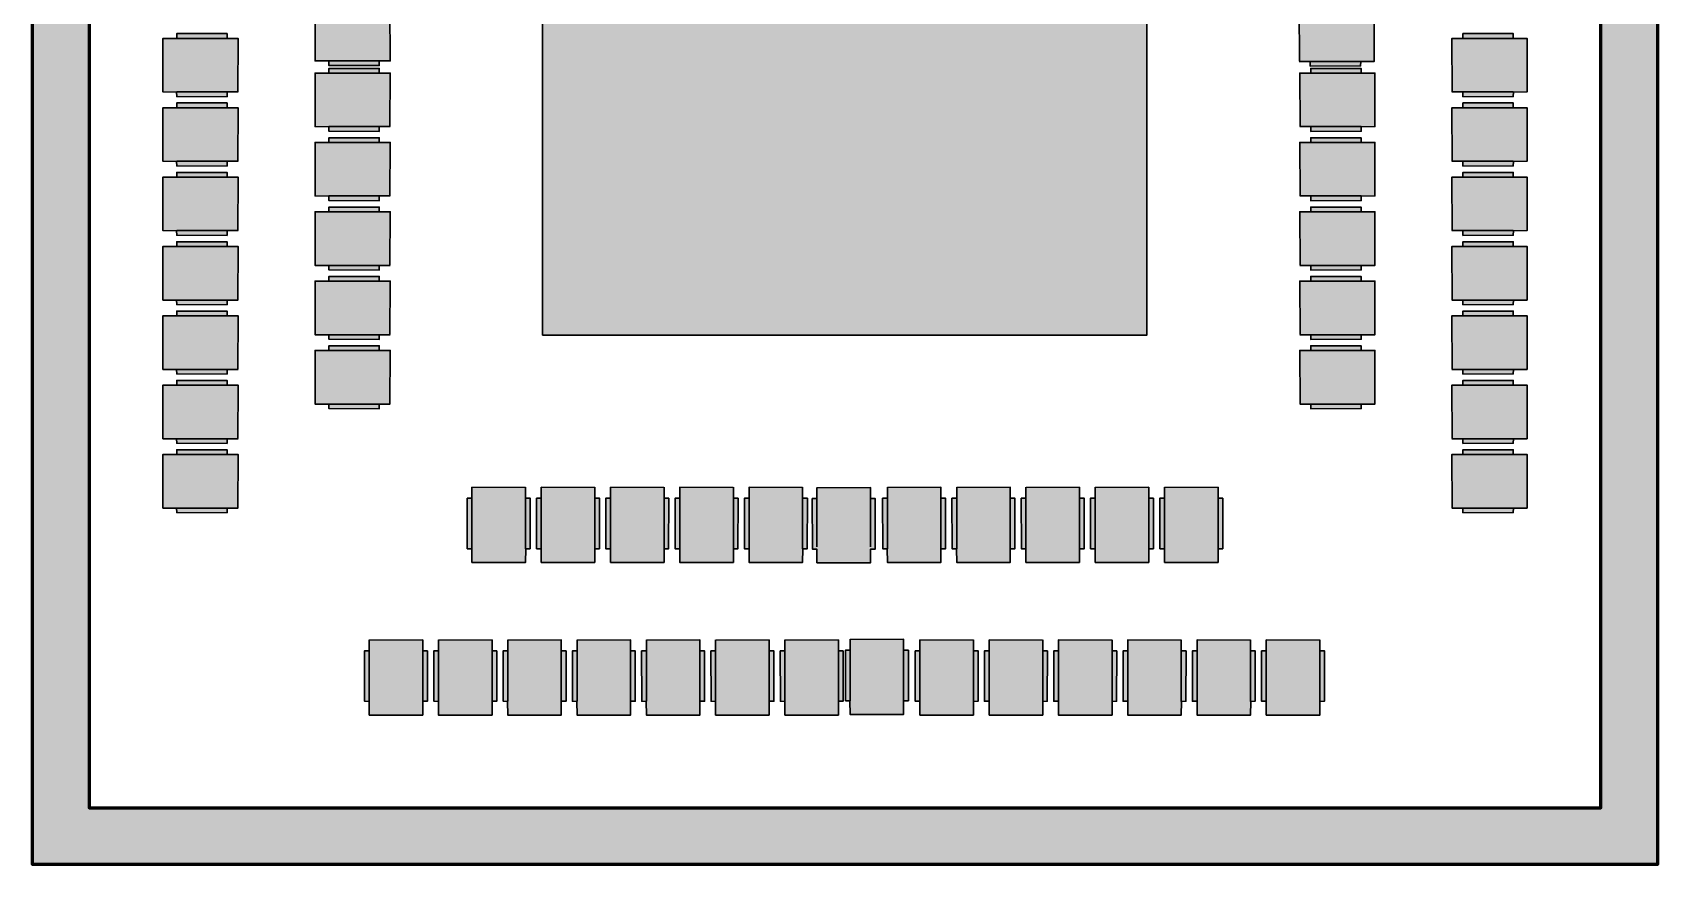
# Model space of a CAD drawing. Header units: feet. Extents: x 8.9 to 51.9, y 2 to 46.
# Drawn here: x 8.94 to 51.94, y 1.98 to 23.97 of the extents above; entities that cross this region are included whole.
import ezdxf

# ---------------------------------------------------------------- set-up
doc = ezdxf.new("R2010")
doc.units = ezdxf.units.FT
doc.header["$MEASUREMENT"] = 0
doc.linetypes.add('SOLID', pattern=[1, 1])
for name, color, linetype in [('SEATS', 7, 'SOLID'), ('STAGE', 7, 'SOLID'), ('WALLS', 7, 'SOLID')]:
    doc.layers.add(name, color=color, linetype=linetype)

msp = doc.modelspace()

# ---------------------------------------------------------------- hatches: boundary and pattern name
at = {"layer": 'SEATS', "linetype": 'SOLID', "true_color": 0xe6e6e6}
for points in [[(18.393, 24.638), (18.402, 23.224), (18.11, 23.224), (18.11, 23.099), (16.777, 23.099), (16.777, 23.224), (16.414, 23.224), (16.414, 24.64), (16.773, 24.644), (16.777, 24.761), (18.11, 24.765), (18.11, 24.644)], [(42.462, 23.212), (42.452, 24.627), (42.744, 24.627), (42.744, 24.752), (44.077, 24.752), (44.077, 24.627), (44.44, 24.627), (44.44, 23.21), (44.081, 23.206), (44.077, 23.089), (42.744, 23.085), (42.744, 23.206)], [(14.367, 22.404), (14.376, 23.818), (14.085, 23.818), (14.085, 23.943), (12.751, 23.943), (12.751, 23.818), (12.388, 23.818), (12.388, 22.401), (12.747, 22.398), (12.751, 22.281), (14.085, 22.276), (14.085, 22.398)], [(46.504, 22.404), (46.494, 23.818), (46.786, 23.818), (46.786, 23.943), (48.119, 23.943), (48.119, 23.818), (48.482, 23.818), (48.482, 22.401), (48.123, 22.398), (48.119, 22.281), (46.786, 22.276), (46.786, 22.398)], [(18.393, 21.487), (18.402, 22.901), (18.11, 22.901), (18.11, 23.026), (16.777, 23.026), (16.777, 22.901), (16.414, 22.901), (16.414, 21.484), (16.773, 21.481), (16.777, 21.363), (18.11, 21.359), (18.11, 21.481)], [(42.478, 21.487), (42.469, 22.901), (42.76, 22.901), (42.76, 23.026), (44.093, 23.026), (44.094, 22.901), (44.456, 22.901), (44.456, 21.484), (44.097, 21.481), (44.094, 21.363), (42.76, 21.359), (42.76, 21.481)], [(14.367, 20.571), (14.376, 21.985), (14.085, 21.985), (14.085, 22.11), (12.751, 22.11), (12.751, 21.985), (12.388, 21.985), (12.388, 20.568), (12.747, 20.564), (12.751, 20.447), (14.085, 20.443), (14.085, 20.564)], [(46.504, 20.571), (46.494, 21.985), (46.786, 21.985), (46.786, 22.11), (48.119, 22.11), (48.119, 21.985), (48.482, 21.985), (48.482, 20.568), (48.123, 20.564), (48.119, 20.447), (46.786, 20.443), (46.786, 20.564)], [(18.393, 19.654), (18.402, 21.068), (18.11, 21.068), (18.11, 21.193), (16.777, 21.193), (16.777, 21.068), (16.414, 21.068), (16.414, 19.651), (16.773, 19.647), (16.777, 19.53), (18.11, 19.526), (18.11, 19.647)], [(42.478, 19.654), (42.469, 21.068), (42.76, 21.068), (42.76, 21.193), (44.093, 21.193), (44.094, 21.068), (44.456, 21.068), (44.456, 19.651), (44.097, 19.647), (44.094, 19.53), (42.76, 19.526), (42.76, 19.647)], [(14.367, 18.737), (14.376, 20.151), (14.085, 20.151), (14.085, 20.276), (12.751, 20.276), (12.751, 20.151), (12.388, 20.151), (12.388, 18.735), (12.747, 18.731), (12.751, 18.614), (14.085, 18.61), (14.085, 18.731)], [(46.504, 18.737), (46.494, 20.151), (46.786, 20.151), (46.786, 20.276), (48.119, 20.276), (48.119, 20.151), (48.482, 20.151), (48.482, 18.735), (48.123, 18.731), (48.119, 18.614), (46.786, 18.61), (46.786, 18.731)], [(18.393, 17.82), (18.402, 19.234), (18.11, 19.234), (18.11, 19.359), (16.777, 19.359), (16.777, 19.234), (16.414, 19.234), (16.414, 17.818), (16.773, 17.814), (16.777, 17.697), (18.11, 17.693), (18.11, 17.814)], [(42.478, 17.82), (42.469, 19.234), (42.76, 19.234), (42.76, 19.359), (44.093, 19.359), (44.094, 19.234), (44.456, 19.234), (44.456, 17.818), (44.097, 17.814), (44.094, 17.697), (42.76, 17.693), (42.76, 17.814)], [(14.367, 16.904), (14.376, 18.318), (14.085, 18.318), (14.085, 18.443), (12.751, 18.443), (12.751, 18.318), (12.388, 18.318), (12.388, 16.901), (12.747, 16.898), (12.751, 16.781), (14.085, 16.776), (14.085, 16.898)], [(46.504, 16.904), (46.494, 18.318), (46.786, 18.318), (46.786, 18.443), (48.119, 18.443), (48.119, 18.318), (48.482, 18.318), (48.482, 16.901), (48.123, 16.898), (48.119, 16.781), (46.786, 16.776), (46.786, 16.898)], [(18.393, 15.987), (18.402, 17.401), (18.11, 17.401), (18.11, 17.526), (16.777, 17.526), (16.777, 17.401), (16.414, 17.401), (16.414, 15.984), (16.773, 15.981), (16.777, 15.863), (18.11, 15.859), (18.11, 15.981)], [(42.478, 15.987), (42.469, 17.401), (42.76, 17.401), (42.76, 17.526), (44.093, 17.526), (44.094, 17.401), (44.456, 17.401), (44.456, 15.984), (44.097, 15.981), (44.094, 15.863), (42.76, 15.859), (42.76, 15.981)], [(14.367, 15.071), (14.376, 16.485), (14.085, 16.485), (14.085, 16.61), (12.751, 16.61), (12.751, 16.485), (12.388, 16.485), (12.388, 15.068), (12.747, 15.064), (12.751, 14.947), (14.085, 14.943), (14.085, 15.064)], [(46.504, 15.071), (46.494, 16.485), (46.786, 16.485), (46.786, 16.61), (48.119, 16.61), (48.119, 16.485), (48.482, 16.485), (48.482, 15.068), (48.123, 15.064), (48.119, 14.947), (46.786, 14.943), (46.786, 15.064)], [(18.393, 14.154), (18.402, 15.568), (18.11, 15.568), (18.11, 15.693), (16.777, 15.693), (16.777, 15.568), (16.414, 15.568), (16.414, 14.151), (16.773, 14.147), (16.777, 14.03), (18.11, 14.026), (18.11, 14.147)], [(42.478, 14.154), (42.469, 15.568), (42.76, 15.568), (42.76, 15.693), (44.093, 15.693), (44.094, 15.568), (44.456, 15.568), (44.456, 14.151), (44.097, 14.147), (44.094, 14.03), (42.76, 14.026), (42.76, 14.147)], [(14.367, 13.237), (14.376, 14.651), (14.085, 14.651), (14.085, 14.776), (12.751, 14.776), (12.751, 14.651), (12.388, 14.651), (12.388, 13.235), (12.747, 13.231), (12.751, 13.114), (14.085, 13.11), (14.085, 13.231)], [(46.504, 13.237), (46.494, 14.651), (46.786, 14.651), (46.786, 14.776), (48.119, 14.776), (48.119, 14.651), (48.482, 14.651), (48.482, 13.235), (48.123, 13.231), (48.119, 13.114), (46.786, 13.11), (46.786, 13.231)], [(14.367, 11.404), (14.376, 12.818), (14.085, 12.818), (14.085, 12.943), (12.751, 12.943), (12.751, 12.818), (12.388, 12.818), (12.388, 11.401), (12.747, 11.398), (12.751, 11.281), (14.085, 11.276), (14.085, 11.398)], [(46.504, 11.404), (46.494, 12.818), (46.786, 12.818), (46.786, 12.943), (48.119, 12.943), (48.119, 12.818), (48.482, 12.818), (48.482, 11.401), (48.123, 11.398), (48.119, 11.281), (46.786, 11.276), (46.786, 11.398)], [(21.978, 11.941), (20.564, 11.951), (20.564, 11.659), (20.439, 11.659), (20.439, 10.326), (20.564, 10.326), (20.564, 9.963), (21.981, 9.963), (21.985, 10.322), (22.102, 10.326), (22.106, 11.659), (21.985, 11.659)], [(23.812, 11.941), (22.398, 11.951), (22.398, 11.659), (22.273, 11.659), (22.273, 10.326), (22.398, 10.326), (22.398, 9.963), (23.814, 9.963), (23.818, 10.322), (23.935, 10.326), (23.939, 11.659), (23.818, 11.659)], [(25.645, 11.941), (24.231, 11.951), (24.231, 11.659), (24.106, 11.659), (24.106, 10.326), (24.231, 10.326), (24.231, 9.963), (25.648, 9.963), (25.651, 10.322), (25.768, 10.326), (25.773, 11.659), (25.651, 11.659)], [(27.478, 11.941), (26.064, 11.951), (26.064, 11.659), (25.939, 11.659), (25.939, 10.326), (26.064, 10.326), (26.064, 9.963), (27.481, 9.963), (27.485, 10.322), (27.602, 10.326), (27.606, 11.659), (27.485, 11.659)], [(29.312, 11.941), (27.898, 11.951), (27.898, 11.659), (27.773, 11.659), (27.773, 10.326), (27.898, 10.326), (27.898, 9.963), (29.314, 9.963), (29.318, 10.322), (29.435, 10.326), (29.439, 11.659), (29.318, 11.659)], [(29.697, 11.933), (31.111, 11.942), (31.111, 11.651), (31.236, 11.651), (31.236, 10.317), (31.111, 10.317), (31.111, 9.954), (29.694, 9.954), (29.69, 10.313), (29.573, 10.317), (29.569, 11.651), (29.69, 11.651)], [(31.559, 11.941), (32.973, 11.951), (32.973, 11.659), (33.098, 11.659), (33.098, 10.326), (32.973, 10.326), (32.973, 9.963), (31.556, 9.963), (31.553, 10.322), (31.435, 10.326), (31.431, 11.659), (31.553, 11.659)], [(33.392, 11.941), (34.806, 11.951), (34.806, 11.659), (34.931, 11.659), (34.931, 10.326), (34.806, 10.326), (34.806, 9.963), (33.39, 9.963), (33.386, 10.322), (33.269, 10.326), (33.265, 11.659), (33.386, 11.659)], [(35.226, 11.941), (36.64, 11.951), (36.64, 11.659), (36.765, 11.659), (36.765, 10.326), (36.64, 10.326), (36.64, 9.963), (35.223, 9.963), (35.219, 10.322), (35.102, 10.326), (35.098, 11.659), (35.219, 11.659)], [(37.059, 11.941), (38.473, 11.951), (38.473, 11.659), (38.598, 11.659), (38.598, 10.326), (38.473, 10.326), (38.473, 9.963), (37.056, 9.963), (37.053, 10.322), (36.935, 10.326), (36.931, 11.659), (37.053, 11.659)], [(38.892, 11.941), (40.306, 11.951), (40.306, 11.659), (40.431, 11.659), (40.431, 10.326), (40.306, 10.326), (40.306, 9.963), (38.89, 9.963), (38.886, 10.322), (38.769, 10.326), (38.765, 11.659), (38.886, 11.659)], [(17.847, 7.907), (19.261, 7.917), (19.261, 7.625), (19.386, 7.625), (19.386, 6.292), (19.261, 6.292), (19.261, 5.929), (17.845, 5.929), (17.841, 6.288), (17.724, 6.292), (17.72, 7.625), (17.841, 7.625)], [(19.681, 7.907), (21.095, 7.917), (21.095, 7.625), (21.22, 7.625), (21.22, 6.292), (21.095, 6.292), (21.095, 5.929), (19.678, 5.929), (19.674, 6.288), (19.557, 6.292), (19.553, 7.625), (19.674, 7.625)], [(21.514, 7.907), (22.928, 7.917), (22.928, 7.625), (23.053, 7.625), (23.053, 6.292), (22.928, 6.292), (22.928, 5.929), (21.511, 5.929), (21.508, 6.288), (21.391, 6.292), (21.386, 7.625), (21.508, 7.625)], [(23.347, 7.907), (24.761, 7.917), (24.761, 7.625), (24.886, 7.625), (24.886, 6.292), (24.761, 6.292), (24.761, 5.929), (23.345, 5.929), (23.341, 6.288), (23.224, 6.292), (23.22, 7.625), (23.341, 7.625)], [(25.181, 7.907), (26.595, 7.917), (26.595, 7.625), (26.72, 7.625), (26.72, 6.292), (26.595, 6.292), (26.595, 5.929), (25.178, 5.929), (25.174, 6.288), (25.057, 6.292), (25.053, 7.625), (25.174, 7.625)], [(27.014, 7.907), (28.428, 7.917), (28.428, 7.625), (28.553, 7.625), (28.553, 6.292), (28.428, 6.292), (28.428, 5.929), (27.011, 5.929), (27.008, 6.288), (26.891, 6.292), (26.886, 7.625), (27.008, 7.625)], [(28.847, 7.907), (30.261, 7.917), (30.261, 7.625), (30.386, 7.625), (30.386, 6.292), (30.261, 6.292), (30.261, 5.929), (28.845, 5.929), (28.841, 6.288), (28.724, 6.292), (28.72, 7.625), (28.841, 7.625)], [(30.573, 7.924), (31.987, 7.933), (31.987, 7.641), (32.112, 7.641), (32.112, 6.308), (31.987, 6.308), (31.987, 5.945), (30.57, 5.945), (30.567, 6.304), (30.449, 6.308), (30.445, 7.641), (30.567, 7.641)], [(33.832, 7.907), (32.417, 7.917), (32.417, 7.625), (32.292, 7.625), (32.292, 6.292), (32.417, 6.292), (32.417, 5.929), (33.834, 5.929), (33.838, 6.288), (33.955, 6.292), (33.959, 7.625), (33.838, 7.625)], [(35.665, 7.907), (34.251, 7.917), (34.251, 7.625), (34.126, 7.625), (34.126, 6.292), (34.251, 6.292), (34.251, 5.929), (35.667, 5.929), (35.671, 6.288), (35.788, 6.292), (35.792, 7.625), (35.671, 7.625)], [(37.498, 7.907), (36.084, 7.917), (36.084, 7.625), (35.959, 7.625), (35.959, 6.292), (36.084, 6.292), (36.084, 5.929), (37.501, 5.929), (37.504, 6.288), (37.622, 6.292), (37.626, 7.625), (37.504, 7.625)], [(39.332, 7.907), (37.917, 7.917), (37.917, 7.625), (37.792, 7.625), (37.792, 6.292), (37.917, 6.292), (37.917, 5.929), (39.334, 5.929), (39.338, 6.288), (39.455, 6.292), (39.459, 7.625), (39.338, 7.625)], [(41.165, 7.907), (39.751, 7.917), (39.751, 7.625), (39.626, 7.625), (39.626, 6.292), (39.751, 6.292), (39.751, 5.929), (41.167, 5.929), (41.171, 6.288), (41.288, 6.292), (41.292, 7.625), (41.171, 7.625)], [(42.998, 7.907), (41.584, 7.917), (41.584, 7.625), (41.459, 7.625), (41.459, 6.292), (41.584, 6.292), (41.584, 5.929), (43.001, 5.929), (43.004, 6.288), (43.122, 6.292), (43.126, 7.625), (43.004, 7.625)]]:
    msp.add_hatch(color=254, dxfattribs=at).paths.add_polyline_path(points, is_closed=False, flags=0)
at = {"layer": 'STAGE', "linetype": 'SOLID', "true_color": 0xf9f7fa}
msp.add_hatch(color=7, dxfattribs=at).paths.add_polyline_path([(22.426, 15.972), (38.426, 15.972), (38.426, 31.972), (22.426, 31.972)], flags=0)
at = {"layer": 'WALLS', "linetype": 'SOLID', "true_color": 0xe6e6e5}
msp.add_hatch(color=254, dxfattribs=at).paths.add_polyline_path([(10.435, 44.479), (10.435, 3.479), (50.435, 3.479), (50.435, 38.979), (51.935, 38.979), (51.935, 1.979), (8.935, 1.979), (8.935, 45.979), (51.935, 45.979), (51.935, 41.979), (50.435, 41.979), (50.435, 44.479)], flags=0)

# ---------------------------------------------------------------- linework, layer by layer
at = {"layer": 'SEATS', "color": 253, "linetype": 'SOLID', "lineweight": 30, "true_color": 0x999999}
for p, q in [((12.751, 23.818), (14.085, 23.818)), ((48.119, 23.818), (46.786, 23.818)), ((16.777, 23.224), (18.11, 23.224)), ((16.777, 22.901), (18.11, 22.901)), ((42.452, 23.21), (42.744, 23.21)), ((44.077, 23.21), (42.744, 23.21)), ((44.094, 22.901), (42.76, 22.901)), ((12.751, 22.401), (14.084, 22.401)), ((14.376, 22.401), (14.085, 22.401)), ((46.494, 22.401), (46.786, 22.401)), ((48.12, 22.401), (46.786, 22.401)), ((12.751, 21.985), (14.085, 21.985)), ((48.119, 21.985), (46.786, 21.985)), ((16.777, 21.484), (18.11, 21.484)), ((18.402, 21.484), (18.11, 21.484)), ((42.469, 21.484), (42.76, 21.484)), ((44.094, 21.484), (42.76, 21.484)), ((16.777, 21.068), (18.11, 21.068)), ((44.094, 21.068), (42.76, 21.068)), ((12.751, 20.568), (14.084, 20.568)), ((14.376, 20.568), (14.085, 20.568)), ((46.494, 20.568), (46.786, 20.568)), ((48.12, 20.568), (46.786, 20.568)), ((12.751, 20.151), (14.085, 20.151)), ((48.119, 20.151), (46.786, 20.151)), ((16.777, 19.651), (18.11, 19.651)), ((18.402, 19.651), (18.11, 19.651)), ((42.469, 19.651), (42.76, 19.651)), ((44.094, 19.651), (42.76, 19.651)), ((16.777, 19.234), (18.11, 19.234)), ((44.094, 19.234), (42.76, 19.234)), ((12.751, 18.735), (14.084, 18.735)), ((14.376, 18.735), (14.085, 18.735)), ((46.494, 18.735), (46.786, 18.735)), ((48.12, 18.735), (46.786, 18.735)), ((12.751, 18.318), (14.085, 18.318)), ((48.119, 18.318), (46.786, 18.318)), ((16.777, 17.818), (18.11, 17.818)), ((18.402, 17.818), (18.11, 17.818)), ((42.469, 17.818), (42.76, 17.818)), ((44.094, 17.818), (42.76, 17.818)), ((16.777, 17.401), (18.11, 17.401)), ((44.094, 17.401), (42.76, 17.401)), ((12.751, 16.901), (14.084, 16.901)), ((14.376, 16.901), (14.085, 16.901)), ((46.494, 16.901), (46.786, 16.901)), ((48.12, 16.901), (46.786, 16.901)), ((12.751, 16.485), (14.085, 16.485)), ((48.119, 16.485), (46.786, 16.485)), ((16.777, 15.984), (18.11, 15.984)), ((18.402, 15.984), (18.11, 15.984)), ((42.469, 15.984), (42.76, 15.984)), ((44.094, 15.984), (42.76, 15.984)), ((16.777, 15.568), (18.11, 15.568)), ((44.094, 15.568), (42.76, 15.568)), ((12.751, 15.068), (14.084, 15.068)), ((14.376, 15.068), (14.085, 15.068)), ((46.494, 15.068), (46.786, 15.068)), ((48.12, 15.068), (46.786, 15.068)), ((12.751, 14.651), (14.085, 14.651)), ((48.119, 14.651), (46.786, 14.651)), ((16.777, 14.151), (18.11, 14.151)), ((18.402, 14.151), (18.11, 14.151)), ((42.469, 14.151), (42.76, 14.151)), ((44.094, 14.151), (42.76, 14.151)), ((12.751, 13.235), (14.084, 13.235)), ((14.376, 13.235), (14.085, 13.235)), ((46.494, 13.235), (46.786, 13.235)), ((48.12, 13.235), (46.786, 13.235)), ((12.751, 12.818), (14.085, 12.818)), ((48.119, 12.818), (46.786, 12.818)), ((20.564, 10.326), (20.564, 11.659)), ((21.981, 11.951), (21.981, 11.659)), ((21.981, 10.326), (21.981, 11.659)), ((22.398, 10.326), (22.398, 11.659)), ((23.814, 11.951), (23.814, 11.659)), ((23.814, 10.326), (23.814, 11.659)), ((24.231, 10.326), (24.231, 11.659)), ((25.648, 11.951), (25.648, 11.659)), ((25.648, 10.326), (25.648, 11.659)), ((26.064, 10.326), (26.064, 11.659)), ((27.481, 11.951), (27.481, 11.659)), ((27.481, 10.326), (27.481, 11.659)), ((27.898, 10.326), (27.898, 11.659)), ((29.314, 11.951), (29.314, 11.659)), ((29.314, 10.326), (29.314, 11.659)), ((29.694, 11.942), (29.694, 11.651)), ((29.694, 10.373), (29.694, 11.706)), ((31.111, 10.373), (31.111, 11.706)), ((31.556, 11.951), (31.556, 11.659)), ((31.556, 10.326), (31.556, 11.659)), ((32.973, 10.326), (32.973, 11.659)), ((33.39, 11.951), (33.39, 11.659)), ((33.39, 10.326), (33.39, 11.659)), ((34.806, 10.326), (34.806, 11.659)), ((35.223, 11.951), (35.223, 11.659)), ((35.223, 10.326), (35.223, 11.659)), ((36.64, 10.326), (36.64, 11.659)), ((37.056, 11.951), (37.056, 11.659)), ((37.056, 10.326), (37.056, 11.659)), ((38.473, 10.326), (38.473, 11.659)), ((38.89, 11.951), (38.89, 11.659)), ((38.89, 10.326), (38.89, 11.659)), ((40.306, 10.326), (40.306, 11.659)), ((12.751, 11.401), (14.084, 11.401)), ((14.376, 11.401), (14.085, 11.401)), ((46.494, 11.401), (46.786, 11.401)), ((48.12, 11.401), (46.786, 11.401)), ((17.845, 7.917), (17.845, 7.625)), ((19.678, 7.917), (19.678, 7.625)), ((21.511, 7.917), (21.511, 7.625)), ((23.345, 7.917), (23.345, 7.625)), ((25.178, 7.917), (25.178, 7.625)), ((27.011, 7.917), (27.011, 7.625)), ((28.845, 7.917), (28.845, 7.625)), ((30.57, 7.933), (30.57, 7.641)), ((33.834, 7.917), (33.834, 7.625)), ((35.667, 7.917), (35.667, 7.625)), ((37.501, 7.917), (37.501, 7.625)), ((39.334, 7.917), (39.334, 7.625)), ((41.167, 7.917), (41.167, 7.625)), ((43.001, 7.917), (43.001, 7.625)), ((17.845, 6.292), (17.845, 7.625)), ((19.261, 6.292), (19.261, 7.625)), ((19.678, 6.292), (19.678, 7.625)), ((21.095, 6.292), (21.095, 7.625)), ((21.511, 6.292), (21.511, 7.625)), ((22.928, 6.292), (22.928, 7.625)), ((23.345, 6.292), (23.345, 7.625)), ((24.761, 6.292), (24.761, 7.625)), ((25.178, 6.292), (25.178, 7.625)), ((26.595, 6.292), (26.595, 7.625)), ((27.011, 6.292), (27.011, 7.625)), ((28.428, 6.292), (28.428, 7.625)), ((28.845, 6.292), (28.845, 7.625)), ((30.261, 6.292), (30.261, 7.625)), ((30.57, 6.308), (30.57, 7.641)), ((31.987, 6.308), (31.987, 7.641)), ((32.417, 6.292), (32.417, 7.625)), ((33.834, 6.291), (33.834, 7.625)), ((34.251, 6.292), (34.251, 7.625)), ((35.667, 6.291), (35.667, 7.625)), ((36.084, 6.292), (36.084, 7.625)), ((37.501, 6.291), (37.501, 7.625)), ((37.917, 6.292), (37.917, 7.625)), ((39.334, 6.291), (39.334, 7.625)), ((39.751, 6.292), (39.751, 7.625)), ((41.167, 6.291), (41.167, 7.625)), ((41.584, 6.292), (41.584, 7.625)), ((43.001, 6.291), (43.001, 7.625))]:
    msp.add_line(p, q, dxfattribs=at)
for points in [[(18.393, 24.638), (18.402, 23.224), (18.11, 23.224), (18.11, 23.099), (16.777, 23.099), (16.777, 23.224), (16.414, 23.224), (16.414, 24.64), (16.773, 24.644), (16.777, 24.761), (18.11, 24.765), (18.11, 24.644)], [(42.462, 23.212), (42.452, 24.627), (42.744, 24.627), (42.744, 24.752), (44.077, 24.752), (44.077, 24.627), (44.44, 24.627), (44.44, 23.21), (44.081, 23.206), (44.077, 23.089), (42.744, 23.085), (42.744, 23.206)], [(14.367, 22.404), (14.376, 23.818), (14.085, 23.818), (14.085, 23.943), (12.751, 23.943), (12.751, 23.818), (12.388, 23.818), (12.388, 22.401), (12.747, 22.398), (12.751, 22.281), (14.085, 22.276), (14.085, 22.398)], [(46.504, 22.404), (46.494, 23.818), (46.786, 23.818), (46.786, 23.943), (48.119, 23.943), (48.119, 23.818), (48.482, 23.818), (48.482, 22.401), (48.123, 22.398), (48.119, 22.281), (46.786, 22.276), (46.786, 22.398)], [(18.393, 21.487), (18.402, 22.901), (18.11, 22.901), (18.11, 23.026), (16.777, 23.026), (16.777, 22.901), (16.414, 22.901), (16.414, 21.484), (16.773, 21.481), (16.777, 21.363), (18.11, 21.359), (18.11, 21.481)], [(42.478, 21.487), (42.469, 22.901), (42.76, 22.901), (42.76, 23.026), (44.093, 23.026), (44.094, 22.901), (44.456, 22.901), (44.456, 21.484), (44.097, 21.481), (44.094, 21.363), (42.76, 21.359), (42.76, 21.481)], [(14.367, 20.571), (14.376, 21.985), (14.085, 21.985), (14.085, 22.11), (12.751, 22.11), (12.751, 21.985), (12.388, 21.985), (12.388, 20.568), (12.747, 20.564), (12.751, 20.447), (14.085, 20.443), (14.085, 20.564)], [(46.504, 20.571), (46.494, 21.985), (46.786, 21.985), (46.786, 22.11), (48.119, 22.11), (48.119, 21.985), (48.482, 21.985), (48.482, 20.568), (48.123, 20.564), (48.119, 20.447), (46.786, 20.443), (46.786, 20.564)], [(18.393, 19.654), (18.402, 21.068), (18.11, 21.068), (18.11, 21.193), (16.777, 21.193), (16.777, 21.068), (16.414, 21.068), (16.414, 19.651), (16.773, 19.647), (16.777, 19.53), (18.11, 19.526), (18.11, 19.647)], [(42.478, 19.654), (42.469, 21.068), (42.76, 21.068), (42.76, 21.193), (44.093, 21.193), (44.094, 21.068), (44.456, 21.068), (44.456, 19.651), (44.097, 19.647), (44.094, 19.53), (42.76, 19.526), (42.76, 19.647)], [(14.367, 18.737), (14.376, 20.151), (14.085, 20.151), (14.085, 20.276), (12.751, 20.276), (12.751, 20.151), (12.388, 20.151), (12.388, 18.735), (12.747, 18.731), (12.751, 18.614), (14.085, 18.61), (14.085, 18.731)], [(46.504, 18.737), (46.494, 20.151), (46.786, 20.151), (46.786, 20.276), (48.119, 20.276), (48.119, 20.151), (48.482, 20.151), (48.482, 18.735), (48.123, 18.731), (48.119, 18.614), (46.786, 18.61), (46.786, 18.731)], [(18.393, 17.82), (18.402, 19.234), (18.11, 19.234), (18.11, 19.359), (16.777, 19.359), (16.777, 19.234), (16.414, 19.234), (16.414, 17.818), (16.773, 17.814), (16.777, 17.697), (18.11, 17.693), (18.11, 17.814)], [(42.478, 17.82), (42.469, 19.234), (42.76, 19.234), (42.76, 19.359), (44.093, 19.359), (44.094, 19.234), (44.456, 19.234), (44.456, 17.818), (44.097, 17.814), (44.094, 17.697), (42.76, 17.693), (42.76, 17.814)], [(14.367, 16.904), (14.376, 18.318), (14.085, 18.318), (14.085, 18.443), (12.751, 18.443), (12.751, 18.318), (12.388, 18.318), (12.388, 16.901), (12.747, 16.898), (12.751, 16.781), (14.085, 16.776), (14.085, 16.898)], [(46.504, 16.904), (46.494, 18.318), (46.786, 18.318), (46.786, 18.443), (48.119, 18.443), (48.119, 18.318), (48.482, 18.318), (48.482, 16.901), (48.123, 16.898), (48.119, 16.781), (46.786, 16.776), (46.786, 16.898)], [(18.393, 15.987), (18.402, 17.401), (18.11, 17.401), (18.11, 17.526), (16.777, 17.526), (16.777, 17.401), (16.414, 17.401), (16.414, 15.984), (16.773, 15.981), (16.777, 15.863), (18.11, 15.859), (18.11, 15.981)], [(42.478, 15.987), (42.469, 17.401), (42.76, 17.401), (42.76, 17.526), (44.093, 17.526), (44.094, 17.401), (44.456, 17.401), (44.456, 15.984), (44.097, 15.981), (44.094, 15.863), (42.76, 15.859), (42.76, 15.981)], [(14.367, 15.071), (14.376, 16.485), (14.085, 16.485), (14.085, 16.61), (12.751, 16.61), (12.751, 16.485), (12.388, 16.485), (12.388, 15.068), (12.747, 15.064), (12.751, 14.947), (14.085, 14.943), (14.085, 15.064)], [(46.504, 15.071), (46.494, 16.485), (46.786, 16.485), (46.786, 16.61), (48.119, 16.61), (48.119, 16.485), (48.482, 16.485), (48.482, 15.068), (48.123, 15.064), (48.119, 14.947), (46.786, 14.943), (46.786, 15.064)], [(18.393, 14.154), (18.402, 15.568), (18.11, 15.568), (18.11, 15.693), (16.777, 15.693), (16.777, 15.568), (16.414, 15.568), (16.414, 14.151), (16.773, 14.147), (16.777, 14.03), (18.11, 14.026), (18.11, 14.147)], [(42.478, 14.154), (42.469, 15.568), (42.76, 15.568), (42.76, 15.693), (44.093, 15.693), (44.094, 15.568), (44.456, 15.568), (44.456, 14.151), (44.097, 14.147), (44.094, 14.03), (42.76, 14.026), (42.76, 14.147)], [(14.367, 13.237), (14.376, 14.651), (14.085, 14.651), (14.085, 14.776), (12.751, 14.776), (12.751, 14.651), (12.388, 14.651), (12.388, 13.235), (12.747, 13.231), (12.751, 13.114), (14.085, 13.11), (14.085, 13.231)], [(46.504, 13.237), (46.494, 14.651), (46.786, 14.651), (46.786, 14.776), (48.119, 14.776), (48.119, 14.651), (48.482, 14.651), (48.482, 13.235), (48.123, 13.231), (48.119, 13.114), (46.786, 13.11), (46.786, 13.231)], [(14.367, 11.404), (14.376, 12.818), (14.085, 12.818), (14.085, 12.943), (12.751, 12.943), (12.751, 12.818), (12.388, 12.818), (12.388, 11.401), (12.747, 11.398), (12.751, 11.281), (14.085, 11.276), (14.085, 11.398)], [(46.504, 11.404), (46.494, 12.818), (46.786, 12.818), (46.786, 12.943), (48.119, 12.943), (48.119, 12.818), (48.482, 12.818), (48.482, 11.401), (48.123, 11.398), (48.119, 11.281), (46.786, 11.276), (46.786, 11.398)], [(21.978, 11.941), (20.564, 11.951), (20.564, 11.659), (20.439, 11.659), (20.439, 10.326), (20.564, 10.326), (20.564, 9.963), (21.981, 9.963), (21.985, 10.322), (22.102, 10.326), (22.106, 11.659), (21.985, 11.659)], [(23.812, 11.941), (22.398, 11.951), (22.398, 11.659), (22.273, 11.659), (22.273, 10.326), (22.398, 10.326), (22.398, 9.963), (23.814, 9.963), (23.818, 10.322), (23.935, 10.326), (23.939, 11.659), (23.818, 11.659)], [(25.645, 11.941), (24.231, 11.951), (24.231, 11.659), (24.106, 11.659), (24.106, 10.326), (24.231, 10.326), (24.231, 9.963), (25.648, 9.963), (25.651, 10.322), (25.768, 10.326), (25.773, 11.659), (25.651, 11.659)], [(27.478, 11.941), (26.064, 11.951), (26.064, 11.659), (25.939, 11.659), (25.939, 10.326), (26.064, 10.326), (26.064, 9.963), (27.481, 9.963), (27.485, 10.322), (27.602, 10.326), (27.606, 11.659), (27.485, 11.659)], [(29.312, 11.941), (27.898, 11.951), (27.898, 11.659), (27.773, 11.659), (27.773, 10.326), (27.898, 10.326), (27.898, 9.963), (29.314, 9.963), (29.318, 10.322), (29.435, 10.326), (29.439, 11.659), (29.318, 11.659)], [(29.697, 11.933), (31.111, 11.942), (31.111, 11.651), (31.236, 11.651), (31.236, 10.317), (31.111, 10.317), (31.111, 9.954), (29.694, 9.954), (29.69, 10.313), (29.573, 10.317), (29.569, 11.651), (29.69, 11.651)], [(31.559, 11.941), (32.973, 11.951), (32.973, 11.659), (33.098, 11.659), (33.098, 10.326), (32.973, 10.326), (32.973, 9.963), (31.556, 9.963), (31.553, 10.322), (31.435, 10.326), (31.431, 11.659), (31.553, 11.659)], [(33.392, 11.941), (34.806, 11.951), (34.806, 11.659), (34.931, 11.659), (34.931, 10.326), (34.806, 10.326), (34.806, 9.963), (33.39, 9.963), (33.386, 10.322), (33.269, 10.326), (33.265, 11.659), (33.386, 11.659)], [(35.226, 11.941), (36.64, 11.951), (36.64, 11.659), (36.765, 11.659), (36.765, 10.326), (36.64, 10.326), (36.64, 9.963), (35.223, 9.963), (35.219, 10.322), (35.102, 10.326), (35.098, 11.659), (35.219, 11.659)], [(37.059, 11.941), (38.473, 11.951), (38.473, 11.659), (38.598, 11.659), (38.598, 10.326), (38.473, 10.326), (38.473, 9.963), (37.056, 9.963), (37.053, 10.322), (36.935, 10.326), (36.931, 11.659), (37.053, 11.659)], [(38.892, 11.941), (40.306, 11.951), (40.306, 11.659), (40.431, 11.659), (40.431, 10.326), (40.306, 10.326), (40.306, 9.963), (38.89, 9.963), (38.886, 10.322), (38.769, 10.326), (38.765, 11.659), (38.886, 11.659)], [(17.847, 7.907), (19.261, 7.917), (19.261, 7.625), (19.386, 7.625), (19.386, 6.292), (19.261, 6.292), (19.261, 5.929), (17.845, 5.929), (17.841, 6.288), (17.724, 6.292), (17.72, 7.625), (17.841, 7.625)], [(19.681, 7.907), (21.095, 7.917), (21.095, 7.625), (21.22, 7.625), (21.22, 6.292), (21.095, 6.292), (21.095, 5.929), (19.678, 5.929), (19.674, 6.288), (19.557, 6.292), (19.553, 7.625), (19.674, 7.625)], [(21.514, 7.907), (22.928, 7.917), (22.928, 7.625), (23.053, 7.625), (23.053, 6.292), (22.928, 6.292), (22.928, 5.929), (21.511, 5.929), (21.508, 6.288), (21.391, 6.292), (21.386, 7.625), (21.508, 7.625)], [(23.347, 7.907), (24.761, 7.917), (24.761, 7.625), (24.886, 7.625), (24.886, 6.292), (24.761, 6.292), (24.761, 5.929), (23.345, 5.929), (23.341, 6.288), (23.224, 6.292), (23.22, 7.625), (23.341, 7.625)], [(25.181, 7.907), (26.595, 7.917), (26.595, 7.625), (26.72, 7.625), (26.72, 6.292), (26.595, 6.292), (26.595, 5.929), (25.178, 5.929), (25.174, 6.288), (25.057, 6.292), (25.053, 7.625), (25.174, 7.625)], [(27.014, 7.907), (28.428, 7.917), (28.428, 7.625), (28.553, 7.625), (28.553, 6.292), (28.428, 6.292), (28.428, 5.929), (27.011, 5.929), (27.008, 6.288), (26.891, 6.292), (26.886, 7.625), (27.008, 7.625)], [(28.847, 7.907), (30.261, 7.917), (30.261, 7.625), (30.386, 7.625), (30.386, 6.292), (30.261, 6.292), (30.261, 5.929), (28.845, 5.929), (28.841, 6.288), (28.724, 6.292), (28.72, 7.625), (28.841, 7.625)], [(30.573, 7.924), (31.987, 7.933), (31.987, 7.641), (32.112, 7.641), (32.112, 6.308), (31.987, 6.308), (31.987, 5.945), (30.57, 5.945), (30.567, 6.304), (30.449, 6.308), (30.445, 7.641), (30.567, 7.641)], [(33.832, 7.907), (32.417, 7.917), (32.417, 7.625), (32.292, 7.625), (32.292, 6.292), (32.417, 6.292), (32.417, 5.929), (33.834, 5.929), (33.838, 6.288), (33.955, 6.292), (33.959, 7.625), (33.838, 7.625)], [(35.665, 7.907), (34.251, 7.917), (34.251, 7.625), (34.126, 7.625), (34.126, 6.292), (34.251, 6.292), (34.251, 5.929), (35.667, 5.929), (35.671, 6.288), (35.788, 6.292), (35.792, 7.625), (35.671, 7.625)], [(37.498, 7.907), (36.084, 7.917), (36.084, 7.625), (35.959, 7.625), (35.959, 6.292), (36.084, 6.292), (36.084, 5.929), (37.501, 5.929), (37.504, 6.288), (37.622, 6.292), (37.626, 7.625), (37.504, 7.625)], [(39.332, 7.907), (37.917, 7.917), (37.917, 7.625), (37.792, 7.625), (37.792, 6.292), (37.917, 6.292), (37.917, 5.929), (39.334, 5.929), (39.338, 6.288), (39.455, 6.292), (39.459, 7.625), (39.338, 7.625)], [(41.165, 7.907), (39.751, 7.917), (39.751, 7.625), (39.626, 7.625), (39.626, 6.292), (39.751, 6.292), (39.751, 5.929), (41.167, 5.929), (41.171, 6.288), (41.288, 6.292), (41.292, 7.625), (41.171, 7.625)], [(42.998, 7.907), (41.584, 7.917), (41.584, 7.625), (41.459, 7.625), (41.459, 6.292), (41.584, 6.292), (41.584, 5.929), (43.001, 5.929), (43.004, 6.288), (43.122, 6.292), (43.126, 7.625), (43.004, 7.625)]]:
    msp.add_lwpolyline(points, dxfattribs=at)
at = {"layer": 'STAGE', "color": 18, "linetype": 'SOLID', "lineweight": 30, "true_color": 0x000000}
msp.add_lwpolyline([(22.426, 15.972), (38.426, 15.972), (38.426, 31.972), (22.426, 31.972), (22.426, 15.972)], dxfattribs=at)
at = {"layer": 'WALLS', "color": 253, "linetype": 'SOLID', "lineweight": 60, "true_color": 0x999998}
msp.add_lwpolyline([(10.435, 44.479), (10.435, 3.479), (50.435, 3.479), (50.435, 38.979), (51.935, 38.979), (51.935, 1.979), (8.935, 1.979), (8.935, 45.979), (51.935, 45.979), (51.935, 41.979), (50.435, 41.979), (50.435, 44.479), (10.435, 44.479)], dxfattribs=at)

doc.saveas('drawing.dxf')
